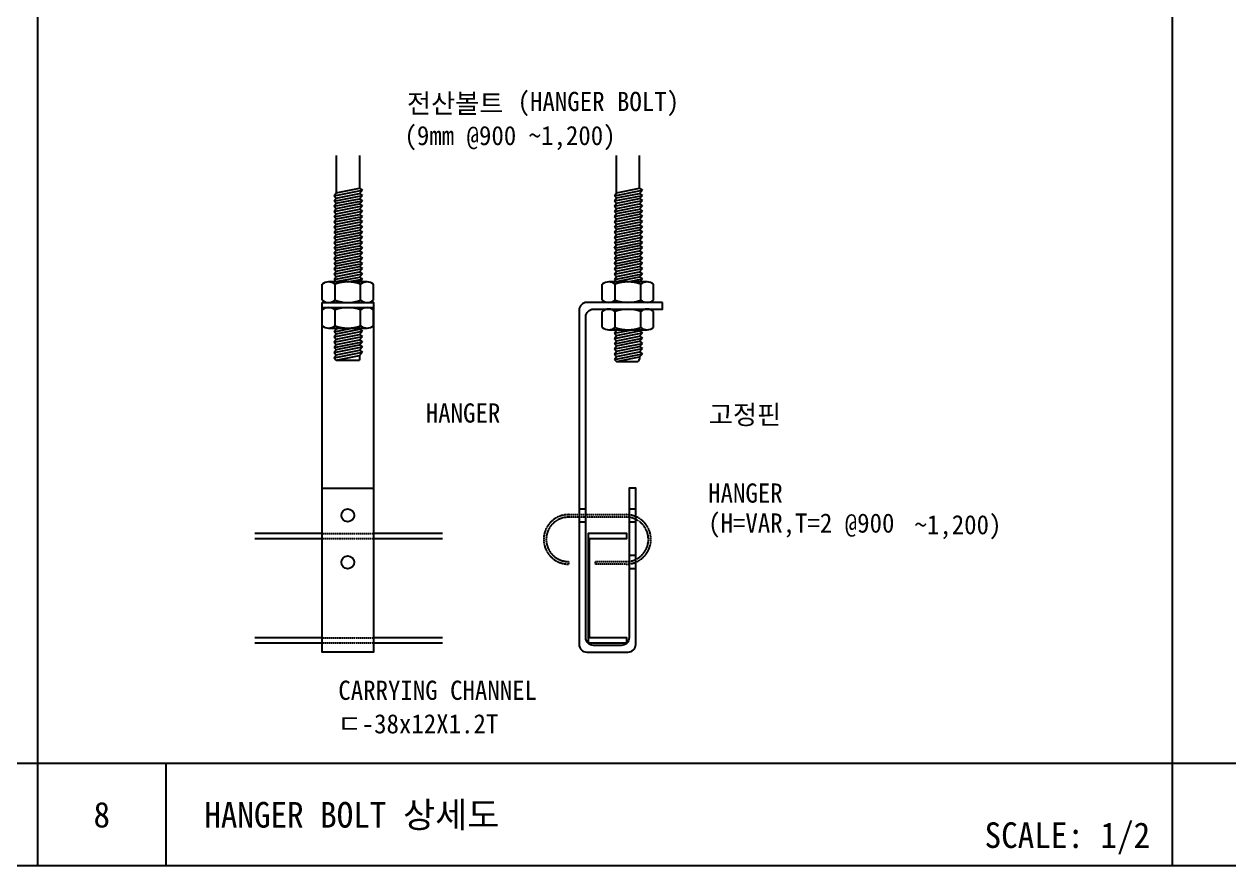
# Model space of a CAD drawing. Header units: millimetres. Extents: x 4197 to 36683, y 11436 to 28100.
# Drawn here: x 15024 to 20667, y 16021 to 19965 of the extents above; entities that cross this region are included whole.
import ezdxf
from ezdxf.enums import TextEntityAlignment as Align

# ---------------------------------------------------------------- set-up
doc = ezdxf.new("R2010")
doc.units = ezdxf.units.MM
doc.header["$MEASUREMENT"] = 0
doc.linetypes.add('HIDDEN', pattern=[0.375, 0.25, -0.125])
doc.layers.get('0').update_dxf_attribs({"linetype": 'CONTINUOUS'})
for name, color, linetype in [('1', 1, 'CONTINUOUS'), ('2', 2, 'CONTINUOUS'), ('3', 6, 'CONTINUOUS'), ('7', 7, 'CONTINUOUS'), ('A-MKXS-LEAD', 7, 'CONTINUOUS'), ('FORM', 7, 'CONTINUOUS'), ('TEX', 3, 'CONTINUOUS'), ('TEXT', 7, 'CONTINUOUS')]:
    doc.layers.add(name, color=color, linetype=linetype)
doc.layers.add('A-MKXS-TEXT1', color=3, linetype='CONTINUOUS', lineweight=25)
doc.styles.add('돋움', font='')
doc.styles.add('돋움체', font='')
doc.styles.get('돋움').set_extended_font_data('DotumChe')
doc.styles.get('돋움체').set_extended_font_data('DotumChe')

msp = doc.modelspace()

# ---------------------------------------------------------------- linework, layer by layer
at = {"color": 9, "linetype": 'Continuous'}
for p, q in [((16660, 18551.1), (16660, 18626.3)), ((17971.9, 18543.7), (17971.9, 18618.8))]:
    msp.add_line(p, q, dxfattribs=at)
at = {"layer": '1'}
for p, q in [((16420, 17578.9), (16104.3, 17578.9)), ((16104.3, 17554.9), (16420, 17554.9)), ((16983.7, 17578.9), (16660, 17578.9)), ((16660, 17554.9), (16983.7, 17554.9)), ((16420, 17089.8), (16104.3, 17089.8)), ((16104.3, 17065.8), (16420, 17065.8)), ((16983.7, 17089.8), (16660, 17089.8)), ((16660, 17065.8), (16983.7, 17065.8))]:
    msp.add_line(p, q, dxfattribs=at)
at = {"layer": '1', "linetype": 'HIDDEN'}
for p, q in [((16420, 17578.9), (16660, 17578.9)), ((16420, 17554.9), (16660, 17554.9)), ((16420, 17089.8), (16660, 17089.8)), ((16420, 17065.8), (16660, 17065.8))]:
    msp.add_line(p, q, dxfattribs=at)
at = {"layer": '2'}
for points in [[(16420, 18660.6), (16660, 18660.6), (16660, 17022.6), (16420, 17022.6), (16420, 18660.6)], [(16420, 18636.6), (16660, 18636.6)], [(16420, 17790.5), (16660, 17790.5)]]:
    msp.add_lwpolyline(points, dxfattribs=at)
msp.add_lwpolyline([(18013.3, 18660.6), (17659.3, 18660.6, 0.414214), (17623.3, 18624.6), (17623.3, 17058.6, 0.414214), (17659.3, 17022.6), (17852.5, 17022.6, 0.414214), (17888.5, 17058.6), (17888.5, 17790.5), (17857.3, 17790.5), (17857.3, 17089.8, -0.414214), (17821.3, 17053.8), (17690.5, 17053.8, -0.414214), (17654.5, 17089.8), (17654.5, 18593.4, -0.414214), (17690.5, 18629.4), (18013.3, 18629.4), (18013.3, 18660.6)], format="xyb", dxfattribs=at)
for centre in [(16540, 17663.3), (16540, 17443.5)]:
    msp.add_circle(centre, 30, dxfattribs=at)
at = {"layer": '3', "color": 3}
msp.add_lwpolyline([(17846.4, 17065.8), (17846.4, 17089.8), (17672.6, 17089.8), (17672.6, 17477.7), (17672.6, 17554.9), (17846.4, 17554.9), (17846.4, 17578.9), (17665.5, 17578.9), (17665.5, 17477.7), (17665.5, 17065.8)], close=True, dxfattribs=at)
at = {"layer": '7'}
for p, q in [((16486, 19349.4), (16486, 19174.3)), ((16594, 19349.4), (16594, 19195.9)), ((17797.9, 19174.6), (17797.9, 19349.4)), ((17905.9, 19196.2), (17905.9, 19349.4)), ((17654.5, 17692.7), (17623.3, 17692.7)), ((17888.5, 17692.7), (17857.3, 17692.7)), ((17654.5, 17632), (17623.3, 17632)), ((17888.5, 17632), (17857.3, 17632)), ((17888.5, 17475.3), (17857.3, 17475.3)), ((17888.5, 17412.4), (17857.3, 17412.4))]:
    msp.add_line(p, q, dxfattribs=at)
at = {"layer": '7', "linetype": 'Continuous'}
for p, q in [((16420, 18671.1), (16420, 18746.3)), ((16630, 18756.6), (16450, 18756.6)), ((16480, 18670.9), (16480, 18746.3)), ((16600, 18670.9), (16600, 18746.3)), ((16660, 18671.1), (16660, 18746.3)), ((17731.9, 18671.5), (17731.9, 18746.6)), ((17941.9, 18756.9), (17761.9, 18756.9)), ((17791.9, 18671.2), (17791.9, 18746.6)), ((17911.9, 18671.2), (17911.9, 18746.6)), ((17971.9, 18671.5), (17971.9, 18746.6)), ((16420, 18551.1), (16420, 18626.3)), ((16480, 18550.9), (16480, 18626.3)), ((16600, 18550.9), (16600, 18626.3)), ((17761.9, 18629.4), (17791.9, 18629.4)), ((17791.9, 18629.4), (17911.9, 18629.4)), ((17911.9, 18629.4), (17941.9, 18629.4)), ((17731.9, 18543.7), (17731.9, 18618.8)), ((17791.9, 18543.4), (17791.9, 18618.8)), ((17911.9, 18543.4), (17911.9, 18618.8)), ((16450, 18540.6), (16480, 18540.6)), ((16480, 18540.6), (16600, 18540.6)), ((16600, 18540.6), (16630, 18540.6)), ((17761.9, 18533.1), (17791.9, 18533.1)), ((17791.9, 18533.1), (17911.9, 18533.1)), ((17911.9, 18533.1), (17941.9, 18533.1))]:
    msp.add_line(p, q, dxfattribs=at)
at = {"layer": '7', "color": 1, "linetype": 'HIDDEN'}
msp.add_lwpolyline([(17699.5, 17446.9), (17843.9, 17446.9, 1), (17843.9, 17654.6), (17573.2, 17654.6, 1), (17573.2, 17446.9), (17573.2, 17434.9, -1), (17573.2, 17666.6), (17843.9, 17666.6, -1), (17843.9, 17434.9), (17699.5, 17434.9)], format="xyb", close=True, dxfattribs=at)
at = {"layer": '7', "linetype": 'Continuous'}
for centre, radius, start, end in [((16450, 18707.7), 48.9, 52.1211, 127.8789), ((16540, 18576.6), 180, 70.5288, 109.4712), ((16630, 18707.7), 48.9, 52.1211, 127.8789), ((17761.9, 18708.1), 48.9, 52.1211, 127.8789), ((17851.9, 18576.9), 180, 70.5288, 109.4712), ((17941.9, 18708.1), 48.9, 52.1211, 127.8789), ((16450, 18708.6), 48, 231.3178, 308.6822), ((16450, 18587.7), 48.9, 52.1211, 127.8789), ((16540, 18840.6), 180, 250.5288, 289.4712), ((16540, 18456.6), 180, 70.5288, 109.4712), ((16630, 18708.6), 48, 231.3178, 308.6822), ((16630, 18587.7), 48.9, 52.1211, 127.8789), ((17761.9, 18708.9), 48, 231.3178, 308.6822), ((17761.9, 18580.3), 48.9, 52.1211, 127.8789), ((17851.9, 18840.9), 180, 250.5288, 289.4712), ((17851.9, 18449.1), 180, 70.5288, 109.4712), ((17941.9, 18708.9), 48, 231.3178, 308.6822), ((17941.9, 18580.3), 48.9, 52.1211, 127.8789), ((16450, 18588.6), 48, 231.3178, 308.6822), ((16540, 18720.6), 180, 250.5288, 289.4712), ((16630, 18588.6), 48, 231.3178, 308.6822), ((17761.9, 18581.1), 48, 231.3178, 308.6822), ((17851.9, 18713.1), 180, 250.5288, 289.4712), ((17941.9, 18581.1), 48, 231.3178, 308.6822)]:
    msp.add_arc(centre, radius, start, end, dxfattribs=at)
at = {"layer": 'A-MKXS-LEAD'}
for points in [[(16541.2, 18136.4, 0, 30, 0), (16631.2, 18136.4, 0, 0, 0), (16893.2, 18136.4, 0, 0, 0)], [(17632.3, 18136.4, 0, 30, 0), (17542.3, 18136.4, 0, 0, 0), (17302.4, 18136.4, 0, 0, 0)], [(17729.2, 17672.1, 0, 30, 0), (17760.9, 17756.4, 0, 0, 0), (17904.3, 18137.8, 0, 0, 0), (18189.3, 18137.8, 0, 0, 0)], [(17889.8, 17765.3, 0, 30, 0), (17979.8, 17765.3, 0, 0, 0), (18165.8, 17765.3, 0, 0, 0)]]:
    msp.add_lwpolyline(points, format="xyseb", dxfattribs=at)
at = {"layer": 'FORM', "linetype": 'Continuous'}
for p, q in [((15087.7, 16021.2), (15087.7, 28100.1)), ((20402.2, 16021.2), (20402.2, 28100.1)), ((25759.4, 16501.2), (4196.9, 16501.2)), ((15687.7, 16500), (15687.7, 16021.2)), ((25759.4, 16021.2), (4196.9, 16021.2))]:
    msp.add_line(p, q, dxfattribs=at)
at = {"layer": 'TEXT'}
for p, q in [((16476.6, 19160.2), (16608.1, 19186.5)), ((16486, 19174.3), (16594, 19195.9)), ((16594, 19195.9), (16608.1, 19186.5)), ((16594, 19171.4), (16608.1, 19186.5)), ((17788.4, 19160.5), (17920, 19186.8)), ((17797.9, 19174.6), (17905.9, 19196.2)), ((17905.9, 19196.2), (17920, 19186.8)), ((17905.9, 19171.7), (17920, 19186.8)), ((16476.6, 19160.2), (16486, 19174.3)), ((16476.6, 19135.7), (16608.1, 19162)), ((16476.6, 19160.2), (16486, 19149.8)), ((16476.6, 19135.7), (16486, 19149.8)), ((16476.6, 19111.2), (16608.1, 19137.5)), ((16476.6, 19135.7), (16486, 19125.3)), ((16486, 19149.8), (16594, 19171.4)), ((16486, 19149.8), (16594, 19171.4)), ((16486, 19125.3), (16594, 19146.9)), ((16486, 19125.3), (16594, 19146.9)), ((16594, 19171.4), (16608.1, 19162)), ((16594, 19146.9), (16608.1, 19162)), ((16594, 19146.9), (16608.1, 19137.5)), ((16594, 19122.4), (16608.1, 19137.5)), ((17788.4, 19160.5), (17797.9, 19174.6)), ((17788.4, 19136), (17920, 19162.3)), ((17788.4, 19160.5), (17797.9, 19150.2)), ((17788.4, 19136), (17797.9, 19150.2)), ((17788.4, 19111.6), (17920, 19137.9)), ((17788.4, 19136), (17797.9, 19125.7)), ((17797.9, 19150.2), (17905.9, 19171.7)), ((17797.9, 19150.2), (17905.9, 19171.7)), ((17797.9, 19125.7), (17905.9, 19147.3)), ((17797.9, 19125.7), (17905.9, 19147.3)), ((17905.9, 19171.7), (17920, 19162.3)), ((17905.9, 19147.3), (17920, 19162.3)), ((17905.9, 19147.3), (17920, 19137.9)), ((17905.9, 19122.8), (17920, 19137.9)), ((16476.6, 19111.2), (16486, 19125.3)), ((16476.6, 19086.7), (16608.1, 19113)), ((16476.6, 19111.2), (16486, 19100.8)), ((16476.6, 19086.7), (16486, 19100.8)), ((16476.6, 19062.3), (16608.1, 19088.5)), ((16476.6, 19086.7), (16486, 19076.4)), ((16476.6, 19062.3), (16486, 19076.4)), ((16486, 19100.8), (16594, 19122.4)), ((16486, 19100.8), (16594, 19122.4)), ((16486, 19076.4), (16594, 19098)), ((16486, 19076.4), (16594, 19098)), ((16486, 19051.9), (16594, 19073.5)), ((16486, 19051.9), (16594, 19073.5)), ((16594, 19122.4), (16608.1, 19113)), ((16594, 19098), (16608.1, 19113)), ((16594, 19098), (16608.1, 19088.5)), ((16594, 19073.5), (16608.1, 19088.5)), ((16594, 19073.5), (16608.1, 19064.1)), ((17788.4, 19111.6), (17797.9, 19125.7)), ((17788.4, 19087.1), (17920, 19113.4)), ((17788.4, 19111.6), (17797.9, 19101.2)), ((17788.4, 19087.1), (17797.9, 19101.2)), ((17788.4, 19062.6), (17920, 19088.9)), ((17788.4, 19087.1), (17797.9, 19076.7)), ((17788.4, 19062.6), (17797.9, 19076.7)), ((17797.9, 19101.2), (17905.9, 19122.8)), ((17797.9, 19101.2), (17905.9, 19122.8)), ((17797.9, 19076.7), (17905.9, 19098.3)), ((17797.9, 19076.7), (17905.9, 19098.3)), ((17797.9, 19052.3), (17905.9, 19073.8)), ((17797.9, 19052.3), (17905.9, 19073.8)), ((17905.9, 19122.8), (17920, 19113.4)), ((17905.9, 19098.3), (17920, 19113.4)), ((17905.9, 19098.3), (17920, 19088.9)), ((17905.9, 19073.8), (17920, 19088.9)), ((17905.9, 19073.8), (17920, 19064.4)), ((16476.6, 19037.8), (16608.1, 19064.1)), ((16476.6, 19062.3), (16486, 19051.9)), ((16476.6, 19037.8), (16486, 19051.9)), ((16476.6, 19013.3), (16608.1, 19039.6)), ((16476.6, 19037.8), (16486, 19027.4)), ((16476.6, 19013.3), (16486, 19027.4)), ((16486, 19027.4), (16594, 19049)), ((16486, 19027.4), (16594, 19049)), ((16486, 19002.9), (16594, 19024.5)), ((16486, 19002.9), (16594, 19024.5)), ((16594, 19049), (16608.1, 19064.1)), ((16594, 19049), (16608.1, 19039.6)), ((16594, 19024.5), (16608.1, 19039.6)), ((16594, 19024.5), (16608.1, 19015.1)), ((17788.4, 19038.1), (17920, 19064.4)), ((17788.4, 19062.6), (17797.9, 19052.3)), ((17788.4, 19038.1), (17797.9, 19052.3)), ((17788.4, 19013.7), (17920, 19040)), ((17788.4, 19038.1), (17797.9, 19027.8)), ((17788.4, 19013.7), (17797.9, 19027.8)), ((17797.9, 19027.8), (17905.9, 19049.4)), ((17797.9, 19027.8), (17905.9, 19049.4)), ((17797.9, 19003.3), (17905.9, 19024.9)), ((17797.9, 19003.3), (17905.9, 19024.9)), ((17905.9, 19049.4), (17920, 19064.4)), ((17905.9, 19049.4), (17920, 19040)), ((17905.9, 19024.9), (17920, 19040)), ((17905.9, 19024.9), (17920, 19015.5)), ((16476.6, 18988.8), (16608.1, 19015.1)), ((16476.6, 19013.3), (16486, 19002.9)), ((16476.6, 18988.8), (16486, 19002.9)), ((16476.6, 18964.4), (16608.1, 18990.6)), ((16476.6, 18988.8), (16486, 18978.5)), ((16476.6, 18964.4), (16486, 18978.5)), ((16476.6, 18939.9), (16608.1, 18966.2)), ((16476.6, 18964.4), (16486, 18954)), ((16486, 18978.5), (16594, 19000.1)), ((16486, 18978.5), (16594, 19000.1)), ((16486, 18954), (16594, 18975.6)), ((16486, 18954), (16594, 18975.6)), ((16594, 19000.1), (16608.1, 19015.1)), ((16594, 19000.1), (16608.1, 18990.6)), ((16594, 18975.6), (16608.1, 18990.6)), ((16594, 18975.6), (16608.1, 18966.2)), ((16594, 18951.1), (16608.1, 18966.2)), ((17788.4, 18989.2), (17920, 19015.5)), ((17788.4, 19013.7), (17797.9, 19003.3)), ((17788.4, 18989.2), (17797.9, 19003.3)), ((17788.4, 18964.7), (17920, 18991)), ((17788.4, 18989.2), (17797.9, 18978.8)), ((17788.4, 18964.7), (17797.9, 18978.8)), ((17788.4, 18940.2), (17920, 18966.5)), ((17788.4, 18964.7), (17797.9, 18954.4)), ((17797.9, 18978.8), (17905.9, 19000.4)), ((17797.9, 18978.8), (17905.9, 19000.4)), ((17797.9, 18954.4), (17905.9, 18975.9)), ((17797.9, 18954.4), (17905.9, 18975.9)), ((17905.9, 19000.4), (17920, 19015.5)), ((17905.9, 19000.4), (17920, 18991)), ((17905.9, 18975.9), (17920, 18991)), ((17905.9, 18975.9), (17920, 18966.5)), ((17905.9, 18951.5), (17920, 18966.5)), ((16476.6, 18939.9), (16486, 18954)), ((16476.6, 18915.4), (16608.1, 18941.7)), ((16476.6, 18939.9), (16486, 18929.5)), ((16476.6, 18915.4), (16486, 18929.5)), ((16476.6, 18890.9), (16608.1, 18917.2)), ((16476.6, 18915.4), (16486, 18905)), ((16476.6, 18890.9), (16486, 18905)), ((16486, 18929.5), (16594, 18951.1)), ((16486, 18929.5), (16594, 18951.1)), ((16486, 18905), (16594, 18926.6)), ((16486, 18905), (16594, 18926.6)), ((16594, 18951.1), (16608.1, 18941.7)), ((16594, 18926.6), (16608.1, 18941.7)), ((16594, 18926.6), (16608.1, 18917.2)), ((16594, 18902.2), (16608.1, 18917.2)), ((17788.4, 18940.2), (17797.9, 18954.4)), ((17788.4, 18915.8), (17920, 18942.1)), ((17788.4, 18940.2), (17797.9, 18929.9)), ((17788.4, 18915.8), (17797.9, 18929.9)), ((17788.4, 18891.3), (17920, 18917.6)), ((17788.4, 18915.8), (17797.9, 18905.4)), ((17788.4, 18891.3), (17797.9, 18905.4)), ((17797.9, 18929.9), (17905.9, 18951.5)), ((17797.9, 18929.9), (17905.9, 18951.5)), ((17797.9, 18905.4), (17905.9, 18927)), ((17797.9, 18905.4), (17905.9, 18927)), ((17905.9, 18951.5), (17920, 18942.1)), ((17905.9, 18927), (17920, 18942.1)), ((17905.9, 18927), (17920, 18917.6)), ((17905.9, 18902.5), (17920, 18917.6)), ((16476.6, 18866.5), (16608.1, 18892.7)), ((16476.6, 18890.9), (16486, 18880.6)), ((16476.6, 18866.5), (16486, 18880.6)), ((16476.6, 18842), (16608.1, 18868.3)), ((16476.6, 18866.5), (16486, 18856.1)), ((16476.6, 18842), (16486, 18856.1)), ((16486, 18880.6), (16594, 18902.2)), ((16486, 18880.6), (16594, 18902.2)), ((16486, 18856.1), (16594, 18877.7)), ((16486, 18856.1), (16594, 18877.7)), ((16486, 18831.6), (16594, 18853.2)), ((16486, 18831.6), (16594, 18853.2)), ((16594, 18902.2), (16608.1, 18892.7)), ((16594, 18877.7), (16608.1, 18892.7)), ((16594, 18877.7), (16608.1, 18868.3)), ((16594, 18853.2), (16608.1, 18868.3)), ((16594, 18853.2), (16608.1, 18843.8)), ((17788.4, 18866.8), (17920, 18893.1)), ((17788.4, 18891.3), (17797.9, 18880.9)), ((17788.4, 18866.8), (17797.9, 18880.9)), ((17788.4, 18842.3), (17920, 18868.6)), ((17788.4, 18866.8), (17797.9, 18856.5)), ((17788.4, 18842.3), (17797.9, 18856.5)), ((17797.9, 18880.9), (17905.9, 18902.5)), ((17797.9, 18880.9), (17905.9, 18902.5)), ((17797.9, 18856.5), (17905.9, 18878)), ((17797.9, 18856.5), (17905.9, 18878)), ((17797.9, 18832), (17905.9, 18853.6)), ((17797.9, 18832), (17905.9, 18853.6)), ((17905.9, 18902.5), (17920, 18893.1)), ((17905.9, 18878), (17920, 18893.1)), ((17905.9, 18878), (17920, 18868.6)), ((17905.9, 18853.6), (17920, 18868.6)), ((17905.9, 18853.6), (17920, 18844.2)), ((16476.6, 18817.5), (16608.1, 18843.8)), ((16476.6, 18842), (16486, 18831.6)), ((16476.6, 18817.5), (16486, 18831.6)), ((16476.6, 18793), (16608.1, 18819.3)), ((16476.6, 18817.5), (16486, 18807.1)), ((16476.6, 18793), (16486, 18807.1)), ((16476.6, 18768.6), (16608.1, 18794.8)), ((16476.6, 18793), (16486, 18782.7)), ((16486, 18807.1), (16594, 18828.7)), ((16486, 18807.1), (16594, 18828.7)), ((16486, 18782.7), (16594, 18804.3)), ((16486, 18782.7), (16594, 18804.3)), ((16594, 18828.7), (16608.1, 18843.8)), ((16594, 18828.7), (16608.1, 18819.3)), ((16594, 18804.3), (16608.1, 18819.3)), ((16594, 18804.3), (16608.1, 18794.8)), ((16594, 18779.8), (16608.1, 18794.8)), ((17788.4, 18817.9), (17920, 18844.2)), ((17788.4, 18842.3), (17797.9, 18832)), ((17788.4, 18817.9), (17797.9, 18832)), ((17788.4, 18793.4), (17920, 18819.7)), ((17788.4, 18817.9), (17797.9, 18807.5)), ((17788.4, 18793.4), (17797.9, 18807.5)), ((17788.4, 18768.9), (17920, 18795.2)), ((17788.4, 18793.4), (17797.9, 18783)), ((17797.9, 18807.5), (17905.9, 18829.1)), ((17797.9, 18807.5), (17905.9, 18829.1)), ((17797.9, 18783), (17905.9, 18804.6)), ((17797.9, 18783), (17905.9, 18804.6)), ((17905.9, 18829.1), (17920, 18844.2)), ((17905.9, 18829.1), (17920, 18819.7)), ((17905.9, 18804.6), (17920, 18819.7)), ((17905.9, 18804.6), (17920, 18795.2)), ((17905.9, 18780.1), (17920, 18795.2)), ((16476.6, 18768.6), (16486, 18782.7)), ((16476.6, 18768.6), (16486, 18758.2)), ((16486, 18758.2), (16594, 18779.8)), ((16486, 18758.2), (16594, 18779.8)), ((16539.1, 18756.6), (16608.1, 18770.4)), ((16594, 18779.8), (16608.1, 18770.4)), ((16595.2, 18756.6), (16608.1, 18770.4)), ((17788.4, 18768.9), (17797.9, 18783)), ((17788.4, 18768.9), (17797.9, 18758.6)), ((17797.9, 18758.6), (17905.9, 18780.1)), ((17797.9, 18758.6), (17905.9, 18780.1)), ((17850.9, 18756.9), (17920, 18770.7)), ((17905.9, 18780.1), (17920, 18770.7)), ((17907, 18756.9), (17920, 18770.7)), ((16476.6, 18523.8), (16560.5, 18540.6)), ((16476.6, 18523.8), (16486, 18537.9)), ((16476.6, 18499.3), (16608.1, 18525.6)), ((16476.6, 18523.8), (16486, 18513.4)), ((16476.6, 18499.3), (16486, 18513.4)), ((16483.6, 18540.6), (16486, 18537.9)), ((16485.7, 18540.6), (16486, 18540.3)), ((16485.7, 18540.6), (16486, 18540.3)), ((16486, 18540.3), (16487.4, 18540.6)), ((16486, 18540.3), (16487.4, 18540.6)), ((16486, 18537.9), (16499.2, 18540.6)), ((16486, 18537.9), (16499.2, 18540.6)), ((16486, 18513.4), (16594, 18535)), ((16486, 18513.4), (16594, 18535)), ((16486, 18489), (16594, 18510.6)), ((16486, 18489), (16594, 18510.6)), ((16594, 18535), (16599.2, 18540.6)), ((16594, 18535), (16608.1, 18525.6)), ((16594, 18510.6), (16608.1, 18525.6)), ((16594, 18510.6), (16608.1, 18501.1)), ((17788.4, 18516.4), (17872.3, 18533.1)), ((17788.4, 18516.4), (17797.9, 18530.5)), ((17788.4, 18491.9), (17920, 18518.2)), ((17788.4, 18516.4), (17797.9, 18506)), ((17795.4, 18533.1), (17797.9, 18530.5)), ((17797.6, 18533.1), (17797.9, 18532.9)), ((17797.6, 18533.1), (17797.9, 18532.9)), ((17797.9, 18532.9), (17799.2, 18533.1)), ((17797.9, 18532.9), (17799.2, 18533.1)), ((17797.9, 18530.5), (17811.1, 18533.1)), ((17797.9, 18530.5), (17811.1, 18533.1)), ((17797.9, 18506), (17905.9, 18527.6)), ((17797.9, 18506), (17905.9, 18527.6)), ((17905.9, 18527.6), (17911, 18533.1)), ((17905.9, 18527.6), (17920, 18518.2)), ((17905.9, 18503.1), (17920, 18518.2)), ((16476.6, 18474.9), (16608.1, 18501.1)), ((16476.6, 18499.3), (16486, 18489)), ((16476.6, 18474.9), (16486, 18489)), ((16476.6, 18450.4), (16608.1, 18476.7)), ((16476.6, 18474.9), (16486, 18464.5)), ((16476.6, 18450.4), (16486, 18464.5)), ((16486, 18464.5), (16594, 18486.1)), ((16486, 18464.5), (16594, 18486.1)), ((16486, 18440), (16594, 18461.6)), ((16486, 18440), (16594, 18461.6)), ((16594, 18486.1), (16608.1, 18501.1)), ((16594, 18486.1), (16608.1, 18476.7)), ((16594, 18461.6), (16608.1, 18476.7)), ((16594, 18461.6), (16608.1, 18452.2)), ((17788.4, 18491.9), (17797.9, 18506)), ((17788.4, 18467.4), (17920, 18493.7)), ((17788.4, 18491.9), (17797.9, 18481.5)), ((17788.4, 18467.4), (17797.9, 18481.5)), ((17788.4, 18442.9), (17920, 18469.2)), ((17788.4, 18467.4), (17797.9, 18457.1)), ((17788.4, 18442.9), (17797.9, 18457.1)), ((17797.9, 18481.5), (17905.9, 18503.1)), ((17797.9, 18481.5), (17905.9, 18503.1)), ((17797.9, 18457.1), (17905.9, 18478.7)), ((17797.9, 18457.1), (17905.9, 18478.7)), ((17797.9, 18432.6), (17905.9, 18454.2)), ((17797.9, 18432.6), (17905.9, 18454.2)), ((17905.9, 18503.1), (17920, 18493.7)), ((17905.9, 18478.7), (17920, 18493.7)), ((17905.9, 18478.7), (17920, 18469.2)), ((17905.9, 18454.2), (17920, 18469.2)), ((17905.9, 18454.2), (17920, 18444.8)), ((16476.6, 18425.9), (16608.1, 18452.2)), ((16476.6, 18450.4), (16486, 18440)), ((16476.6, 18425.9), (16486, 18440)), ((16476.6, 18401.4), (16608.1, 18427.7)), ((16476.6, 18425.9), (16486, 18415.5)), ((16476.6, 18401.4), (16486, 18415.5)), ((16476.6, 18401.4), (16486, 18391.1)), ((16486, 18415.5), (16594, 18437.1)), ((16486, 18415.5), (16594, 18437.1)), ((16486, 18391.1), (16594, 18412.7)), ((16486, 18391.1), (16594, 18412.7)), ((16594, 18437.1), (16608.1, 18452.2)), ((16594, 18437.1), (16608.1, 18427.7)), ((16594, 18412.7), (16608.1, 18427.7)), ((16594, 18412.7), (16594, 18391.1)), ((17788.4, 18418.5), (17920, 18444.8)), ((17788.4, 18442.9), (17797.9, 18432.6)), ((17788.4, 18418.5), (17797.9, 18432.6)), ((17788.4, 18394), (17920, 18420.3)), ((17788.4, 18418.5), (17797.9, 18408.1)), ((17788.4, 18394), (17797.9, 18408.1)), ((17797.9, 18408.1), (17905.9, 18429.7)), ((17797.9, 18408.1), (17905.9, 18429.7)), ((17797.9, 18383.6), (17905.9, 18405.2)), ((17797.9, 18383.6), (17905.9, 18405.2)), ((17905.9, 18429.7), (17920, 18444.8)), ((17905.9, 18429.7), (17920, 18420.3)), ((17905.9, 18405.2), (17920, 18420.3)), ((17905.9, 18405.2), (17905.9, 18395.6)), ((16486, 18391.1), (16594, 18391.1)), ((17788.4, 18394), (17797.9, 18383.6)), ((17797.9, 18383.6), (17893.9, 18383.6))]:
    msp.add_line(p, q, dxfattribs=at)
for points in [[(16541.4, 19279.1, 0, 30, 0), (16541.4, 19369.1, 0, 0, 0), (16541.4, 19600.2, 0, 0, 0), (16779, 19600.2, 0, 0, 0)], [(16210, 17327.1, 0, 30, 0), (16210, 17237.1, 0, 0, 0), (16210, 16839.4, 0, 0, 0), (16335.8, 16839.4, 0, 0, 0)], [(17747.4, 17081.6, 0, 30, 0), (17747.4, 16991.6, 0, 0, 0), (17747.4, 16837.8, 0, 0, 0), (17509.8, 16837.8, 0, 0, 0)]]:
    msp.add_lwpolyline(points, format="xyseb", dxfattribs=at)
msp.add_arc((17893.9, 18395.6), 12, 270, 0, dxfattribs=at)

# ---------------------------------------------------------------- texts
at = {"layer": 'A-MKXS-TEXT1', "style": '돋움체'}
for s, p in [('전산볼트', (16816.9, 19547.9)), ('(HANGER BOLT)', (17335.3, 19557.3)), ('(9mm @900 ~1,200)', (16805.4, 19397.7)), (' HANGER  ', (16847, 18097.9)), (' 고정핀 ', (18172.6, 18089.9)), ('HANGER', (18227.7, 17722.9)), ('(H=VAR,T=2 @900 ', (18227.7, 17582.4)), ('  ~1,200)', (19077.7, 17574.7)), ('CARRYING CHANNEL', (16495.5, 16799)), ('ㄷ-38x12X1.2T', (16492, 16642))]:
    msp.add_text(s, height=90, dxfattribs=at).set_placement(p)
at = {"layer": 'TEX', "style": '돋움'}
msp.add_text('8', height=120, dxfattribs=at).set_placement((15387.7, 16261.2), align=Align.MIDDLE_CENTER)
msp.add_text('HANGER BOLT 상세도', height=120, dxfattribs=at).set_placement((15867.7, 16260.6), align=Align.MIDDLE_LEFT)
msp.add_text('SCALE: 1/2', height=120, dxfattribs=at).set_placement((20297.9, 16105.2), align=Align.RIGHT)

doc.saveas('drawing.dxf')
